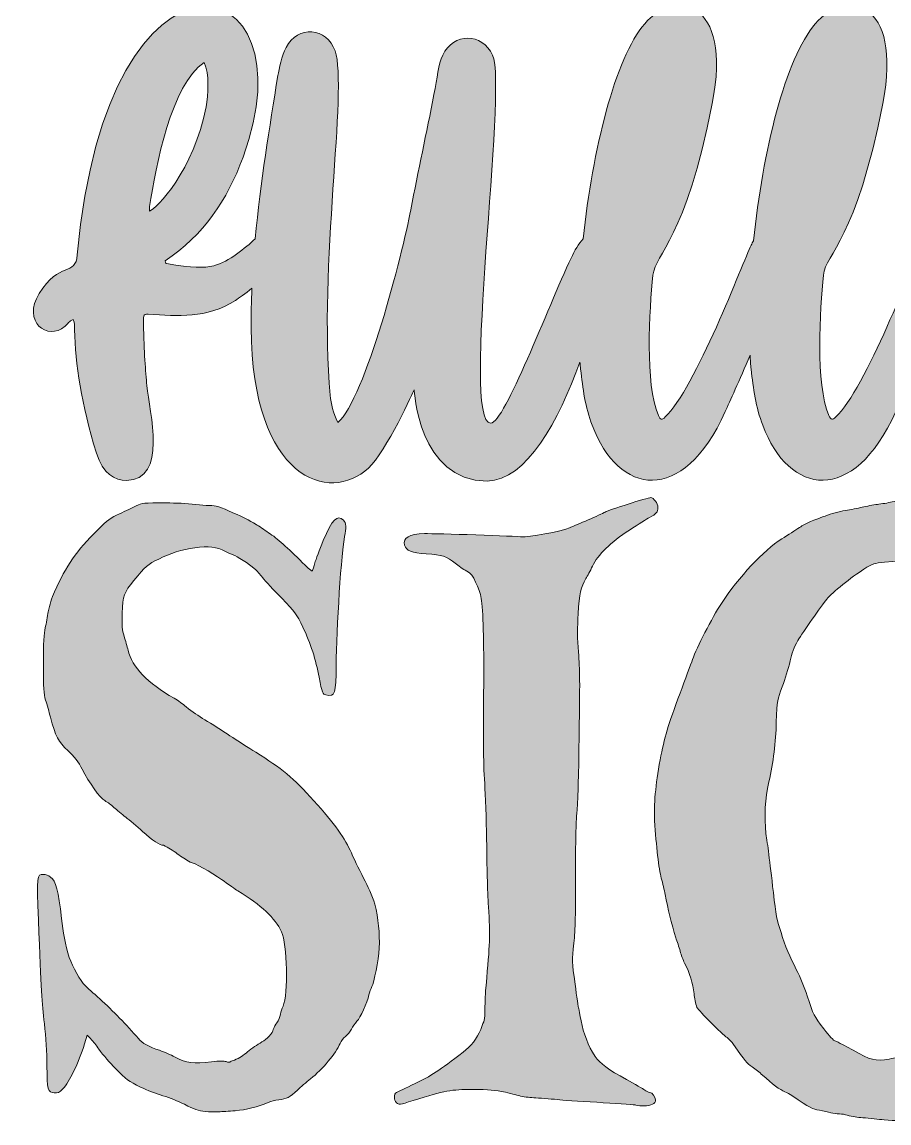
# Model space of a CAD drawing. Header units: inches. Extents: x 41 to 1039, y -967 to -115.
# Drawn here: x 43.3 to 296.8, y -892.2 to -570 of the extents above; entities that cross this region are included whole.
import ezdxf

# ---------------------------------------------------------------- set-up
doc = ezdxf.new("R2010")
doc.units = ezdxf.units.IN
doc.header["$MEASUREMENT"] = 0
doc.layers.add('Layer 1', color=7, linetype='Continuous')

# ---------------------------------------------------------------- blocks, each defined once
blk = doc.blocks.new('block 3')
at = {"layer": 'Layer 1', "true_color": 0x09cccc}
h = blk.add_hatch(color=132, dxfattribs=at)
h.dxf.hatch_style = 2
edge = h.paths.add_edge_path()
edge.add_spline(control_points=[(228.28, -803.73), (228.01, -799.26), (228.56, -793.16), (229.91, -785.98), (231.17, -779.25), (232.15, -775.96), (235.74, -766.4), (237.24, -762.41), (238.87, -757.99), (239.36, -756.58), (240.55, -753.11), (245.07, -744.36), (247.82, -740.19), (252.94, -732.39), (260.1, -724.74), (265.48, -721.29), (267.23, -720.17), (269.55, -718.66), (270.64, -717.95), (271.59, -717.3), (272.59, -716.74), (273.64, -716.26), (274.21, -716.05), (276.23, -715.3), (278.12, -714.6), (280.08, -713.88), (282.09, -713.33), (284.14, -712.94), (285.55, -712.73), (287.74, -712.31), (289.01, -712.01), (290.28, -711.71), (292.26, -711.34), (293.43, -711.2), (294.6, -711.05), (296.53, -710.73), (297.73, -710.48), (299.62, -710.09), (300.08, -710.11), (301.36, -710.62), (302.55, -711), (303.78, -711.2), (305.03, -711.2), (306.23, -711.09), (307.43, -711.36), (308.47, -711.98), (309.63, -712.58), (310.89, -712.93), (312.19, -713.01), (316.87, -713.48), (320.55, -714.34), (322.44, -715.41), (323.51, -716.01), (324.64, -716.5), (325.81, -716.86), (329.08, -717.74), (332.86, -720.38), (337.48, -725.01), (339.92, -727.44), (342.53, -730.2), (343.29, -731.13), (343.29, -731.13), (344.68, -732.82), (344.68, -732.82), (344.68, -732.82), (345.82, -729.35), (345.82, -729.35), (347.02, -725.68), (352.29, -715.39), (354.39, -712.64), (356.46, -709.91), (360.01, -708.41), (361.92, -709.44), (362.93, -709.99), (362.84, -711.92), (361.75, -712.95), (360.62, -714.01), (358.54, -718.25), (357.86, -720.88), (356.72, -725.28), (356.1, -749.2), (356.72, -765.16), (356.8, -769.43), (357.2, -773.69), (357.92, -777.9), (358.41, -780.63), (358.89, -783.27), (358.98, -783.78), (359.1, -784.47), (358.9, -784.88), (358.17, -785.46), (357.77, -785.81), (357.29, -786.07), (356.78, -786.22), (356, -786.22), (353.99, -784.65), (352.85, -783.15), (351.58, -781.49), (349.5, -775.39), (349.54, -773.48), (349.57, -772.38), (347.93, -767.18), (345.58, -760.92), (344.57, -758.26), (343, -755.85), (340.99, -753.84), (336.5, -749.12), (333.99, -745.94), (332.07, -742.52), (331.5, -741.51), (330.83, -740.56), (330.08, -739.69), (329.52, -739.1), (328.49, -737.84), (327.77, -736.89), (325.65, -734.05), (321.52, -731.29), (318.78, -730.88), (317.9, -730.74), (317.04, -730.48), (316.23, -730.12), (315.55, -729.8), (314.81, -729.62), (314.06, -729.59), (313.35, -729.56), (312.65, -729.39), (312.01, -729.07), (311.28, -728.74), (310.49, -728.56), (309.68, -728.55), (308.55, -728.49), (307.43, -728.29), (306.34, -727.97), (304.39, -727.39), (302.73, -727.41), (295.51, -728.1), (292.51, -728.39), (292.1, -728.52), (289.5, -730.14), (285.89, -732.4), (280.16, -737.02), (278.63, -738.91), (276.95, -740.98), (271.73, -748.46), (270.16, -751.06), (269.11, -752.9), (268.37, -754.89), (267.96, -756.97), (267.32, -759.53), (266.53, -762.06), (265.61, -764.54), (264.15, -768.35), (264.15, -768.35), (263.87, -774.9), (263.72, -780.79), (263, -786.65), (261.73, -792.41), (260.6, -797.36), (260.31, -802.47), (260.86, -807.52), (261.36, -810.72), (261.89, -814.95), (263.01, -824.79), (263.76, -831.32), (264.09, -833.05), (265.27, -836.5), (266.42, -840.21), (267.91, -843.81), (269.72, -847.24), (270.97, -849.75), (272.03, -852.34), (272.9, -855), (274.85, -860.89), (274.7, -860.6), (277.73, -864.65), (279.45, -866.95), (280.49, -868.01), (281.3, -868.29), (283.02, -869.08), (284.7, -869.96), (286.34, -870.93), (291.36, -873.83), (292.87, -874.19), (296.91, -873.49), (298.53, -873.21), (300.12, -872.78), (301.65, -872.19), (303, -871.65), (304.39, -871.23), (305.81, -870.95), (312.14, -869.49), (318.32, -867.51), (324.31, -865.01), (327.85, -863.51), (331.14, -860.81), (332.36, -858.39), (333.01, -857.2), (333.78, -856.08), (334.65, -855.05), (335.48, -854.08), (336.21, -853.03), (336.82, -851.92), (337.32, -850.97), (337.94, -850.09), (338.65, -849.3), (340.26, -847.6), (345.27, -838.23), (345.27, -836.9), (345.83, -835.03), (346.49, -833.19), (347.26, -831.38), (349.22, -826.47), (349.85, -824.76), (352.18, -818.08), (352.6, -816.66), (353.25, -815.32), (354.1, -814.11), (355.07, -813.33), (356.2, -813.72), (357.02, -815.13), (357.62, -816.14), (357.61, -816.37), (356.77, -821.11), (354.8, -832.49), (353.8, -844.02), (353.76, -855.58), (353.76, -865.81), (354.83, -872.52), (358.75, -887), (359.8, -890.9), (356.24, -892.2), (353.4, -888.96), (351.76, -886.87), (350.56, -884.48), (349.86, -881.92), (349.39, -880.25), (348.81, -878.62), (348.13, -877.03), (347.51, -875.63), (346.99, -874.18), (346.57, -872.71), (346.21, -871.55), (345.7, -870.45), (345.05, -869.41), (344, -867.65), (343.66, -867.3), (343.31, -867.68), (343.08, -867.93), (341.63, -869.65), (340.1, -871.5), (332.65, -880.49), (327.34, -884.47), (318.46, -887.72), (314.74, -889.08), (312.48, -889.54), (306.15, -890.23), (305.04, -890.32), (303.95, -890.55), (302.9, -890.91), (301.82, -891.48), (298.52, -891.65), (295.37, -891.28), (293.91, -891.11), (291.13, -890.84), (289.18, -890.67), (287.65, -890.58), (286.13, -890.34), (284.64, -889.96), (283.9, -889.7), (283.13, -889.56), (282.34, -889.55), (281.48, -889.53), (280.63, -889.41), (279.8, -889.19), (279.12, -888.99), (277.62, -888.68), (276.46, -888.49), (274.42, -888.16), (273.92, -887.89), (268.44, -884.2), (267.77, -883.77), (267.06, -883.39), (266.32, -883.07), (265.03, -882.52), (262.7, -880.77), (259.84, -878.2), (258.88, -877.33), (257.86, -876.51), (256.81, -875.75), (255.18, -874.67), (254.77, -874.17), (251.37, -869.21), (250.85, -868.46), (250.23, -867.79), (249.5, -867.22), (247.98, -866.22), (241.26, -859.47), (240.68, -858.36), (240.23, -857.09), (239.95, -855.76), (239.85, -854.41), (239.47, -851.29), (238.53, -848.26), (237.07, -845.47), (236.54, -844.33), (236.1, -843.15), (235.76, -841.94), (235.43, -840.78), (234.86, -839), (234.49, -837.99), (233.23, -833.82), (232.18, -829.59), (231.35, -825.31), (231.14, -824.13), (230.64, -821.98), (230.24, -820.53), (229.54, -817.99), (228.73, -811.11), (228.28, -803.73)], knot_values=[0, 0, 0, 0, 1, 1, 1, 2, 2, 2, 3, 3, 3, 4, 4, 4, 5, 5, 5, 6, 6, 6, 7, 7, 7, 8, 8, 8, 9, 9, 9, 10, 10, 10, 11, 11, 11, 12, 12, 12, 13, 13, 13, 14, 14, 14, 15, 15, 15, 16, 16, 16, 17, 17, 17, 18, 18, 18, 19, 19, 19, 20, 20, 20, 21, 21, 21, 22, 22, 22, 23, 23, 23, 24, 24, 24, 25, 25, 25, 26, 26, 26, 27, 27, 27, 28, 28, 28, 29, 29, 29, 30, 30, 30, 31, 31, 31, 32, 32, 32, 33, 33, 33, 34, 34, 34, 35, 35, 35, 36, 36, 36, 37, 37, 37, 38, 38, 38, 39, 39, 39, 40, 40, 40, 41, 41, 41, 42, 42, 42, 43, 43, 43, 44, 44, 44, 45, 45, 45, 46, 46, 46, 47, 47, 47, 48, 48, 48, 49, 49, 49, 50, 50, 50, 51, 51, 51, 52, 52, 52, 53, 53, 53, 54, 54, 54, 55, 55, 55, 56, 56, 56, 57, 57, 57, 58, 58, 58, 59, 59, 59, 60, 60, 60, 61, 61, 61, 62, 62, 62, 63, 63, 63, 64, 64, 64, 65, 65, 65, 66, 66, 66, 67, 67, 67, 68, 68, 68, 69, 69, 69, 70, 70, 70, 71, 71, 71, 72, 72, 72, 73, 73, 73, 74, 74, 74, 75, 75, 75, 76, 76, 76, 77, 77, 77, 78, 78, 78, 79, 79, 79, 80, 80, 80, 81, 81, 81, 82, 82, 82, 83, 83, 83, 84, 84, 84, 85, 85, 85, 86, 86, 86, 87, 87, 87, 88, 88, 88, 89, 89, 89, 90, 90, 90, 91, 91, 91, 92, 92, 92, 93, 93, 93, 94, 94, 94, 95, 95, 95, 96, 96, 96, 97, 97, 97, 98, 98, 98, 99, 99, 99, 100, 100, 100, 101, 101, 101, 102, 102, 102, 103, 103, 103, 104, 104, 104, 105, 105, 105, 106, 106, 106, 106], degree=3, periodic=1)
h = blk.add_hatch(color=132, dxfattribs=at)
h.dxf.hatch_style = 2
edge = h.paths.add_edge_path()
edge.add_spline(control_points=[(144.76, -854.7), (144.17, -857.07), (142.24, -861.33), (141.24, -862.44), (140.62, -863.16), (140.08, -863.94), (139.64, -864.78), (139.21, -865.58), (138.63, -866.28), (137.93, -866.85), (137.24, -867.41), (136.7, -868.12), (136.33, -868.92), (135.14, -871.76), (131.12, -876.58), (127.69, -879.26), (126.45, -880.23), (124.72, -881.72), (123.84, -882.55), (121.56, -884.72), (120.75, -885.15), (118.36, -885.43), (117.3, -885.54), (116.27, -885.79), (115.28, -886.18), (112.21, -887.52), (108.95, -888.34), (105.62, -888.61), (103.87, -888.73), (101.72, -888.87), (100.84, -888.93), (99.5, -888.98), (98.16, -888.94), (96.83, -888.81), (94.91, -888.61), (93.66, -888.18), (90.81, -886.74), (88.79, -885.72), (86.68, -884.88), (84.5, -884.23), (82.26, -883.56), (80.07, -882.7), (77.96, -881.68), (74.45, -879.98), (73.83, -879.52), (70.65, -876.26), (68.88, -874.48), (67.24, -872.58), (65.73, -870.57), (65.01, -869.49), (64.21, -868.46), (63.34, -867.49), (63.34, -867.49), (62.39, -866.54), (62.39, -866.54), (62.39, -866.54), (61.59, -869.08), (61.59, -869.08), (59.87, -874.57), (57.11, -880.28), (55.27, -882.18), (54.18, -883.3), (53.76, -883.51), (52.73, -883.42), (50.82, -883.26), (50.61, -882.47), (50.6, -875.53), (50.58, -871.39), (50.32, -867.26), (49.84, -863.14), (49.09, -856.73), (48.93, -854.06), (48.12, -832.79), (47.62, -819.89), (47.67, -819.44), (49.54, -819.44), (50.31, -819.51), (51.05, -819.78), (51.68, -820.22), (53.23, -821.37), (53.99, -824.26), (54.85, -832.36), (55.26, -836.23), (56.02, -840.05), (57.12, -843.78), (58.06, -846.44), (60.48, -850.77), (61.66, -851.9), (62.3, -852.5), (64.26, -854.28), (66.04, -855.84), (70.02, -859.51), (73.79, -863.4), (77.32, -867.5), (78.39, -868.78), (80.53, -869.97), (83.51, -870.92), (85.09, -871.5), (86.63, -872.17), (88.11, -872.96), (91.3, -874.66), (93.61, -874.96), (98.68, -874.31), (101.08, -874.01), (102.37, -873.99), (103.04, -874.25), (103.58, -874.45), (104.09, -874.48), (104.19, -874.32), (104.56, -874.04), (104.99, -873.87), (105.45, -873.81), (106.83, -873.2), (108.12, -872.38), (109.26, -871.38), (110.57, -870.28), (111.98, -869.32), (113.48, -868.49), (114.8, -867.9), (116.77, -865.7), (116.77, -864.81), (117.05, -864.12), (117.4, -863.46), (117.83, -862.85), (118.35, -862.1), (118.71, -861.27), (118.9, -860.39), (119.02, -859.57), (119.27, -858.77), (119.63, -858.02), (121.18, -854.59), (120.9, -839.74), (119.21, -836.25), (117.23, -832.15), (113.35, -828.52), (106.37, -824.22), (105.74, -823.83), (103.62, -822.36), (101.67, -820.96), (98.73, -818.86), (93.39, -815.9), (92.52, -815.9), (91.21, -815.14), (89.94, -814.31), (88.72, -813.42), (87.45, -812.47), (86.1, -811.64), (84.67, -810.95), (83.66, -810.95), (81.45, -809.48), (78.56, -806.9), (76.9, -805.43), (74.69, -803.54), (73.64, -802.72), (72.58, -801.89), (71.03, -800.6), (70.19, -799.85), (69.36, -799.1), (68.46, -798.44), (67.5, -797.87), (66.15, -797.16), (62.83, -792.53), (60.93, -788.69), (59.9, -786.65), (58.5, -784.83), (56.8, -783.31), (53.75, -780.35), (53.19, -779.28), (51.62, -773.44), (51.23, -771.98), (50.6, -769.75), (50.22, -768.49), (49.62, -766.49), (49.53, -765.11), (49.54, -757.87), (49.55, -751.72), (49.69, -748.97), (50.09, -747.29), (50.38, -746.03), (50.77, -743.93), (50.96, -742.61), (51.35, -740.59), (51.98, -738.62), (52.84, -736.74), (56.27, -729.06), (59.21, -724.82), (65.44, -718.63), (68.27, -715.83), (69.25, -715.1), (71.81, -713.91), (73.48, -713.14), (75.68, -712.1), (76.71, -711.61), (78.53, -710.74), (78.77, -710.72), (85.46, -710.77), (88.37, -710.75), (91.27, -710.89), (94.17, -711.18), (95.48, -711.39), (96.82, -711.51), (98.15, -711.52), (100.06, -711.53), (100.94, -711.8), (105.44, -713.83), (107.62, -714.77), (109.75, -715.83), (111.81, -717.02), (112.49, -717.5), (114.13, -718.61), (115.43, -719.48), (117.97, -721.16), (120.91, -723.77), (125.35, -728.27), (127.05, -729.99), (128.15, -730.87), (128.24, -730.57), (128.33, -730.31), (128.64, -729.3), (128.92, -728.33), (129.21, -727.36), (130.33, -724.41), (131.41, -721.78), (133.94, -715.63), (135.53, -714.01), (137.29, -715.77), (138.08, -716.56), (138.2, -718.23), (137.64, -720.55), (136.78, -724.14), (135.18, -748.33), (135.17, -758.06), (135.16, -766.68), (134.84, -767.61), (132.17, -766.94), (131.17, -766.68), (131.06, -766.42), (130.17, -761.78), (129.27, -756.71), (127.68, -751.78), (125.45, -747.14), (123.54, -743.18), (123.2, -742.7), (119.25, -738.65), (116.94, -736.28), (114.43, -733.55), (113.66, -732.58), (112.91, -731.63), (112.1, -730.74), (111.24, -729.9), (110.03, -728.83), (105.71, -726.04), (105.24, -726.03), (104.39, -725.74), (103.57, -725.37), (102.79, -724.94), (100.17, -723.6), (97.82, -723.32), (93.83, -723.89), (90.15, -724.36), (86.58, -725.47), (83.29, -727.17), (80, -728.77), (79.47, -729.23), (76.02, -733.47), (73.1, -737.04), (72.84, -737.77), (72.62, -743.05), (72.47, -746.88), (72.54, -747.82), (73.16, -749.77), (73.55, -751.02), (74.07, -752.84), (74.31, -753.81), (75.56, -758.87), (79.91, -763.42), (87.81, -767.9), (89.05, -768.66), (90.23, -769.52), (91.34, -770.47), (93.07, -771.84), (94.88, -773.09), (96.77, -774.22), (98.72, -775.38), (102.02, -777.47), (104.11, -778.87), (106.2, -780.27), (109.59, -782.45), (111.64, -783.71), (119.27, -788.41), (122.61, -791.2), (128.68, -797.94), (134.57, -804.49), (137.96, -809.19), (139.62, -813.17), (140.13, -814.39), (141.73, -817.69), (143.18, -820.52), (144.47, -822.97), (145.58, -825.51), (146.5, -828.12), (147.49, -832.35), (147.92, -836.68), (147.79, -841.01), (147.47, -844.67), (146.24, -851.14), (145.64, -852.3), (145.27, -853.07), (144.97, -853.87), (144.76, -854.7)], knot_values=[0, 0, 0, 0, 1, 1, 1, 2, 2, 2, 3, 3, 3, 4, 4, 4, 5, 5, 5, 6, 6, 6, 7, 7, 7, 8, 8, 8, 9, 9, 9, 10, 10, 10, 11, 11, 11, 12, 12, 12, 13, 13, 13, 14, 14, 14, 15, 15, 15, 16, 16, 16, 17, 17, 17, 18, 18, 18, 19, 19, 19, 20, 20, 20, 21, 21, 21, 22, 22, 22, 23, 23, 23, 24, 24, 24, 25, 25, 25, 26, 26, 26, 27, 27, 27, 28, 28, 28, 29, 29, 29, 30, 30, 30, 31, 31, 31, 32, 32, 32, 33, 33, 33, 34, 34, 34, 35, 35, 35, 36, 36, 36, 37, 37, 37, 38, 38, 38, 39, 39, 39, 40, 40, 40, 41, 41, 41, 42, 42, 42, 43, 43, 43, 44, 44, 44, 45, 45, 45, 46, 46, 46, 47, 47, 47, 48, 48, 48, 49, 49, 49, 50, 50, 50, 51, 51, 51, 52, 52, 52, 53, 53, 53, 54, 54, 54, 55, 55, 55, 56, 56, 56, 57, 57, 57, 58, 58, 58, 59, 59, 59, 60, 60, 60, 61, 61, 61, 62, 62, 62, 63, 63, 63, 64, 64, 64, 65, 65, 65, 66, 66, 66, 67, 67, 67, 68, 68, 68, 69, 69, 69, 70, 70, 70, 71, 71, 71, 72, 72, 72, 73, 73, 73, 74, 74, 74, 75, 75, 75, 76, 76, 76, 77, 77, 77, 78, 78, 78, 79, 79, 79, 80, 80, 80, 81, 81, 81, 82, 82, 82, 83, 83, 83, 84, 84, 84, 85, 85, 85, 86, 86, 86, 87, 87, 87, 88, 88, 88, 89, 89, 89, 90, 90, 90, 91, 91, 91, 92, 92, 92, 93, 93, 93, 94, 94, 94, 95, 95, 95, 96, 96, 96, 97, 97, 97, 98, 98, 98, 99, 99, 99, 100, 100, 100, 101, 101, 101, 102, 102, 102, 103, 103, 103, 103], degree=3, periodic=1)
h = blk.add_hatch(color=132, dxfattribs=at)
h.dxf.hatch_style = 2
edge = h.paths.add_edge_path()
edge.add_spline(control_points=[(152.82, -886.28), (151.98, -885.52), (151.99, -883.7), (152.83, -883.25), (153.13, -883.09), (155.55, -881.94), (158.23, -880.67), (162.81, -878.51), (165.38, -876.83), (172.26, -871.5), (174.6, -869.81), (176.39, -867.48), (177.44, -864.8), (177.66, -864.03), (177.96, -863.3), (178.36, -862.6), (178.63, -861.36), (178.74, -860.1), (178.67, -858.83), (178.67, -856.95), (178.82, -853.84), (178.99, -851.92), (180.14, -839.73), (180.21, -837.51), (179.7, -828.93), (179.44, -824.28), (179.2, -816.25), (179.18, -811.1), (179.16, -805.94), (178.93, -798.38), (178.68, -794.29), (178.2, -786.69), (178.15, -782.68), (178.31, -763.51), (178.41, -751.66), (178.13, -742.01), (177.6, -738.69), (177.17, -735.96), (174.88, -731.23), (173.86, -730.98), (172.6, -730.33), (171.41, -729.55), (170.31, -728.65), (167.15, -726.22), (166.43, -725.98), (161.5, -725.66), (157.22, -725.38), (155.64, -724.73), (155.18, -723.08), (154.58, -720.96), (156.51, -719.86), (161.02, -719.75), (164.23, -719.67), (188.17, -720.47), (189.54, -720.7), (190.98, -720.95), (201.3, -718.98), (203.44, -718.05), (204.31, -717.67), (206.75, -716.62), (208.86, -715.72), (210.97, -714.82), (213.2, -713.8), (213.82, -713.44), (214.87, -712.84), (226.3, -709.19), (227.14, -709.19), (228, -709.19), (229.27, -710.93), (229.27, -712.12), (229.27, -713.41), (228.79, -713.98), (226.79, -715.06), (226.11, -715.43), (223.49, -717.05), (220.98, -718.68), (215.4, -722.3), (211.77, -725.83), (210.09, -729.3), (209.47, -730.59), (208.62, -732.21), (208.21, -732.89), (206.68, -735.44), (206.29, -737.2), (205.93, -743.22), (205.68, -746.94), (205.7, -750.66), (206, -754.37), (206.47, -760.21), (206.47, -761.02), (206.16, -783), (206.05, -791.58), (205.76, -800.02), (205.54, -801.75), (205.28, -803.76), (205.15, -810.22), (205.18, -819.62), (205.22, -830.77), (205.1, -835.6), (204.68, -839.59), (204.13, -844.79), (204.13, -844.91), (205.03, -851.59), (205.53, -855.3), (206.01, -858.53), (206.09, -858.78), (206.18, -859.02), (206.48, -860.61), (206.78, -862.31), (207.47, -866.01), (208.86, -869.54), (210.87, -872.72), (212.36, -874.78), (214.77, -876.56), (220.07, -879.49), (222.5, -880.84), (224.91, -882.24), (225.43, -882.61), (225.86, -882.94), (226.37, -883.17), (226.91, -883.28), (227.55, -883.28), (228.56, -884.59), (228.56, -885.42), (228.56, -886.56), (227.36, -887.17), (225.14, -887.17), (224.36, -887.22), (223.57, -887.15), (222.81, -886.97), (222.7, -886.86), (218.42, -886.54), (213.29, -886.26), (208.16, -885.98), (202.45, -885.6), (200.6, -885.42), (198.75, -885.23), (195.56, -884.98), (193.52, -884.84), (192.03, -884.78), (190.54, -884.61), (189.07, -884.33), (188.66, -884.17), (186.67, -883.68), (184.64, -883.23), (181.64, -882.57), (179.87, -882.42), (175.12, -882.41), (168.73, -882.39), (167.15, -882.68), (157.7, -885.63), (153.63, -886.9), (153.52, -886.92), (152.82, -886.28)], knot_values=[0, 0, 0, 0, 1, 1, 1, 2, 2, 2, 3, 3, 3, 4, 4, 4, 5, 5, 5, 6, 6, 6, 7, 7, 7, 8, 8, 8, 9, 9, 9, 10, 10, 10, 11, 11, 11, 12, 12, 12, 13, 13, 13, 14, 14, 14, 15, 15, 15, 16, 16, 16, 17, 17, 17, 18, 18, 18, 19, 19, 19, 20, 20, 20, 21, 21, 21, 22, 22, 22, 23, 23, 23, 24, 24, 24, 25, 25, 25, 26, 26, 26, 27, 27, 27, 28, 28, 28, 29, 29, 29, 30, 30, 30, 31, 31, 31, 32, 32, 32, 33, 33, 33, 34, 34, 34, 35, 35, 35, 36, 36, 36, 37, 37, 37, 38, 38, 38, 39, 39, 39, 40, 40, 40, 41, 41, 41, 42, 42, 42, 43, 43, 43, 44, 44, 44, 45, 45, 45, 46, 46, 46, 47, 47, 47, 48, 48, 48, 49, 49, 49, 50, 50, 50, 51, 51, 51, 51], degree=3, periodic=1)
at = {"layer": 'Layer 1', "lineweight": 0}
for points, knots in [([(228.28, -803.73), (228.01, -799.26), (228.56, -793.16), (229.91, -785.98), (231.17, -779.25), (232.15, -775.96), (235.74, -766.4), (237.24, -762.41), (238.87, -757.99), (239.36, -756.58), (240.55, -753.11), (245.07, -744.36), (247.82, -740.19), (252.94, -732.39), (260.1, -724.74), (265.48, -721.29), (267.23, -720.17), (269.55, -718.66), (270.64, -717.95), (271.59, -717.3), (272.59, -716.74), (273.64, -716.26), (274.21, -716.05), (276.23, -715.3), (278.12, -714.6), (280.08, -713.88), (282.09, -713.33), (284.14, -712.94), (285.55, -712.73), (287.74, -712.31), (289.01, -712.01), (290.28, -711.71), (292.26, -711.34), (293.43, -711.2), (294.6, -711.05), (296.53, -710.73), (297.73, -710.48), (299.62, -710.09), (300.08, -710.11), (301.36, -710.62), (302.55, -711), (303.78, -711.2), (305.03, -711.2), (306.23, -711.09), (307.43, -711.36), (308.47, -711.98), (309.63, -712.58), (310.89, -712.93), (312.19, -713.01), (316.87, -713.48), (320.55, -714.34), (322.44, -715.41), (323.51, -716.01), (324.64, -716.5), (325.81, -716.86), (329.08, -717.74), (332.86, -720.38), (337.48, -725.01), (339.92, -727.44), (342.53, -730.2), (343.29, -731.13), (343.29, -731.13), (344.68, -732.82), (344.68, -732.82), (344.68, -732.82), (345.82, -729.35), (345.82, -729.35), (347.02, -725.68), (352.29, -715.39), (354.39, -712.64), (356.46, -709.91), (360.01, -708.41), (361.92, -709.44), (362.93, -709.99), (362.84, -711.92), (361.75, -712.95), (360.62, -714.01), (358.54, -718.25), (357.86, -720.88), (356.72, -725.28), (356.1, -749.2), (356.72, -765.16), (356.8, -769.43), (357.2, -773.69), (357.92, -777.9), (358.41, -780.63), (358.89, -783.27), (358.98, -783.78), (359.1, -784.47), (358.9, -784.88), (358.17, -785.46), (357.77, -785.81), (357.29, -786.07), (356.78, -786.22), (356, -786.22), (353.99, -784.65), (352.85, -783.15), (351.58, -781.49), (349.5, -775.39), (349.54, -773.48), (349.57, -772.38), (347.93, -767.18), (345.58, -760.92), (344.57, -758.26), (343, -755.85), (340.99, -753.84), (336.5, -749.12), (333.99, -745.94), (332.07, -742.52), (331.5, -741.51), (330.83, -740.56), (330.08, -739.69), (329.52, -739.1), (328.49, -737.84), (327.77, -736.89), (325.65, -734.05), (321.52, -731.29), (318.78, -730.88), (317.9, -730.74), (317.04, -730.48), (316.23, -730.12), (315.55, -729.8), (314.81, -729.62), (314.06, -729.59), (313.35, -729.56), (312.65, -729.39), (312.01, -729.07), (311.28, -728.74), (310.49, -728.56), (309.68, -728.55), (308.55, -728.49), (307.43, -728.29), (306.34, -727.97), (304.39, -727.39), (302.73, -727.41), (295.51, -728.1), (292.51, -728.39), (292.1, -728.52), (289.5, -730.14), (285.89, -732.4), (280.16, -737.02), (278.63, -738.91), (276.95, -740.98), (271.73, -748.46), (270.16, -751.06), (269.11, -752.9), (268.37, -754.89), (267.96, -756.97), (267.32, -759.53), (266.53, -762.06), (265.61, -764.54), (264.15, -768.35), (264.15, -768.35), (263.87, -774.9), (263.72, -780.79), (263, -786.65), (261.73, -792.41), (260.6, -797.36), (260.31, -802.47), (260.86, -807.52), (261.36, -810.72), (261.89, -814.95), (263.01, -824.79), (263.76, -831.32), (264.09, -833.05), (265.27, -836.5), (266.42, -840.21), (267.91, -843.81), (269.72, -847.24), (270.97, -849.75), (272.03, -852.34), (272.9, -855), (274.85, -860.89), (274.7, -860.6), (277.73, -864.65), (279.45, -866.95), (280.49, -868.01), (281.3, -868.29), (283.02, -869.08), (284.7, -869.96), (286.34, -870.93), (291.36, -873.83), (292.87, -874.19), (296.91, -873.49), (298.53, -873.21), (300.12, -872.78), (301.65, -872.19), (303, -871.65), (304.39, -871.23), (305.81, -870.95), (312.14, -869.49), (318.32, -867.51), (324.31, -865.01), (327.85, -863.51), (331.14, -860.81), (332.36, -858.39), (333.01, -857.2), (333.78, -856.08), (334.65, -855.05), (335.48, -854.08), (336.21, -853.03), (336.82, -851.92), (337.32, -850.97), (337.94, -850.09), (338.65, -849.3), (340.26, -847.6), (345.27, -838.23), (345.27, -836.9), (345.83, -835.03), (346.49, -833.19), (347.26, -831.38), (349.22, -826.47), (349.85, -824.76), (352.18, -818.08), (352.6, -816.66), (353.25, -815.32), (354.1, -814.11), (355.07, -813.33), (356.2, -813.72), (357.02, -815.13), (357.62, -816.14), (357.61, -816.37), (356.77, -821.11), (354.8, -832.49), (353.8, -844.02), (353.76, -855.58), (353.76, -865.81), (354.83, -872.52), (358.75, -887), (359.8, -890.9), (356.24, -892.2), (353.4, -888.96), (351.76, -886.87), (350.56, -884.48), (349.86, -881.92), (349.39, -880.25), (348.81, -878.62), (348.13, -877.03), (347.51, -875.63), (346.99, -874.18), (346.57, -872.71), (346.21, -871.55), (345.7, -870.45), (345.05, -869.41), (344, -867.65), (343.66, -867.3), (343.31, -867.68), (343.08, -867.93), (341.63, -869.65), (340.1, -871.5), (332.65, -880.49), (327.34, -884.47), (318.46, -887.72), (314.74, -889.08), (312.48, -889.54), (306.15, -890.23), (305.04, -890.32), (303.95, -890.55), (302.9, -890.91), (301.82, -891.48), (298.52, -891.65), (295.37, -891.28), (293.91, -891.11), (291.13, -890.84), (289.18, -890.67), (287.65, -890.58), (286.13, -890.34), (284.64, -889.96), (283.9, -889.7), (283.13, -889.56), (282.34, -889.55), (281.48, -889.53), (280.63, -889.41), (279.8, -889.19), (279.12, -888.99), (277.62, -888.68), (276.46, -888.49), (274.42, -888.16), (273.92, -887.89), (268.44, -884.2), (267.77, -883.77), (267.06, -883.39), (266.32, -883.07), (265.03, -882.52), (262.7, -880.77), (259.84, -878.2), (258.88, -877.33), (257.86, -876.51), (256.81, -875.75), (255.18, -874.67), (254.77, -874.17), (251.37, -869.21), (250.85, -868.46), (250.23, -867.79), (249.5, -867.22), (247.98, -866.22), (241.26, -859.47), (240.68, -858.36), (240.23, -857.09), (239.95, -855.76), (239.85, -854.41), (239.47, -851.29), (238.53, -848.26), (237.07, -845.47), (236.54, -844.33), (236.1, -843.15), (235.76, -841.94), (235.43, -840.78), (234.86, -839), (234.49, -837.99), (233.23, -833.82), (232.18, -829.59), (231.35, -825.31), (231.14, -824.13), (230.64, -821.98), (230.24, -820.53), (229.54, -817.99), (228.73, -811.11), (228.28, -803.73)], [0, 0, 0, 0, 1, 1, 1, 2, 2, 2, 3, 3, 3, 4, 4, 4, 5, 5, 5, 6, 6, 6, 7, 7, 7, 8, 8, 8, 9, 9, 9, 10, 10, 10, 11, 11, 11, 12, 12, 12, 13, 13, 13, 14, 14, 14, 15, 15, 15, 16, 16, 16, 17, 17, 17, 18, 18, 18, 19, 19, 19, 20, 20, 20, 21, 21, 21, 22, 22, 22, 23, 23, 23, 24, 24, 24, 25, 25, 25, 26, 26, 26, 27, 27, 27, 28, 28, 28, 29, 29, 29, 30, 30, 30, 31, 31, 31, 32, 32, 32, 33, 33, 33, 34, 34, 34, 35, 35, 35, 36, 36, 36, 37, 37, 37, 38, 38, 38, 39, 39, 39, 40, 40, 40, 41, 41, 41, 42, 42, 42, 43, 43, 43, 44, 44, 44, 45, 45, 45, 46, 46, 46, 47, 47, 47, 48, 48, 48, 49, 49, 49, 50, 50, 50, 51, 51, 51, 52, 52, 52, 53, 53, 53, 54, 54, 54, 55, 55, 55, 56, 56, 56, 57, 57, 57, 58, 58, 58, 59, 59, 59, 60, 60, 60, 61, 61, 61, 62, 62, 62, 63, 63, 63, 64, 64, 64, 65, 65, 65, 66, 66, 66, 67, 67, 67, 68, 68, 68, 69, 69, 69, 70, 70, 70, 71, 71, 71, 72, 72, 72, 73, 73, 73, 74, 74, 74, 75, 75, 75, 76, 76, 76, 77, 77, 77, 78, 78, 78, 79, 79, 79, 80, 80, 80, 81, 81, 81, 82, 82, 82, 83, 83, 83, 84, 84, 84, 85, 85, 85, 86, 86, 86, 87, 87, 87, 88, 88, 88, 89, 89, 89, 90, 90, 90, 91, 91, 91, 92, 92, 92, 93, 93, 93, 94, 94, 94, 95, 95, 95, 96, 96, 96, 97, 97, 97, 98, 98, 98, 99, 99, 99, 100, 100, 100, 101, 101, 101, 102, 102, 102, 103, 103, 103, 104, 104, 104, 105, 105, 105, 106, 106, 106, 106]), ([(144.76, -854.7), (144.17, -857.07), (142.24, -861.33), (141.24, -862.44), (140.62, -863.16), (140.08, -863.94), (139.64, -864.78), (139.21, -865.58), (138.63, -866.28), (137.93, -866.85), (137.24, -867.41), (136.7, -868.12), (136.33, -868.92), (135.14, -871.76), (131.12, -876.58), (127.69, -879.26), (126.45, -880.23), (124.72, -881.72), (123.84, -882.55), (121.56, -884.72), (120.75, -885.15), (118.36, -885.43), (117.3, -885.54), (116.27, -885.79), (115.28, -886.18), (112.21, -887.52), (108.95, -888.34), (105.62, -888.61), (103.87, -888.73), (101.72, -888.87), (100.84, -888.93), (99.5, -888.98), (98.16, -888.94), (96.83, -888.81), (94.91, -888.61), (93.66, -888.18), (90.81, -886.74), (88.79, -885.72), (86.68, -884.88), (84.5, -884.23), (82.26, -883.56), (80.07, -882.7), (77.96, -881.68), (74.45, -879.98), (73.83, -879.52), (70.65, -876.26), (68.88, -874.48), (67.24, -872.58), (65.73, -870.57), (65.01, -869.49), (64.21, -868.46), (63.34, -867.49), (63.34, -867.49), (62.39, -866.54), (62.39, -866.54), (62.39, -866.54), (61.59, -869.08), (61.59, -869.08), (59.87, -874.57), (57.11, -880.28), (55.27, -882.18), (54.18, -883.3), (53.76, -883.51), (52.73, -883.42), (50.82, -883.26), (50.61, -882.47), (50.6, -875.53), (50.58, -871.39), (50.32, -867.26), (49.84, -863.14), (49.09, -856.73), (48.93, -854.06), (48.12, -832.79), (47.62, -819.89), (47.67, -819.44), (49.54, -819.44), (50.31, -819.51), (51.05, -819.78), (51.68, -820.22), (53.23, -821.37), (53.99, -824.26), (54.85, -832.36), (55.26, -836.23), (56.02, -840.05), (57.12, -843.78), (58.06, -846.44), (60.48, -850.77), (61.66, -851.9), (62.3, -852.5), (64.26, -854.28), (66.04, -855.84), (70.02, -859.51), (73.79, -863.4), (77.32, -867.5), (78.39, -868.78), (80.53, -869.97), (83.51, -870.92), (85.09, -871.5), (86.63, -872.17), (88.11, -872.96), (91.3, -874.66), (93.61, -874.96), (98.68, -874.31), (101.08, -874.01), (102.37, -873.99), (103.04, -874.25), (103.58, -874.45), (104.09, -874.48), (104.19, -874.32), (104.56, -874.04), (104.99, -873.87), (105.45, -873.81), (106.83, -873.2), (108.12, -872.38), (109.26, -871.38), (110.57, -870.28), (111.98, -869.32), (113.48, -868.49), (114.8, -867.9), (116.77, -865.7), (116.77, -864.81), (117.05, -864.12), (117.4, -863.46), (117.83, -862.85), (118.35, -862.1), (118.71, -861.27), (118.9, -860.39), (119.02, -859.57), (119.27, -858.77), (119.63, -858.02), (121.18, -854.59), (120.9, -839.74), (119.21, -836.25), (117.23, -832.15), (113.35, -828.52), (106.37, -824.22), (105.74, -823.83), (103.62, -822.36), (101.67, -820.96), (98.73, -818.86), (93.39, -815.9), (92.52, -815.9), (91.21, -815.14), (89.94, -814.31), (88.72, -813.42), (87.45, -812.47), (86.1, -811.64), (84.67, -810.95), (83.66, -810.95), (81.45, -809.48), (78.56, -806.9), (76.9, -805.43), (74.69, -803.54), (73.64, -802.72), (72.58, -801.89), (71.03, -800.6), (70.19, -799.85), (69.36, -799.1), (68.46, -798.44), (67.5, -797.87), (66.15, -797.16), (62.83, -792.53), (60.93, -788.69), (59.9, -786.65), (58.5, -784.83), (56.8, -783.31), (53.75, -780.35), (53.19, -779.28), (51.62, -773.44), (51.23, -771.98), (50.6, -769.75), (50.22, -768.49), (49.62, -766.49), (49.53, -765.11), (49.54, -757.87), (49.55, -751.72), (49.69, -748.97), (50.09, -747.29), (50.38, -746.03), (50.77, -743.93), (50.96, -742.61), (51.35, -740.59), (51.98, -738.62), (52.84, -736.74), (56.27, -729.06), (59.21, -724.82), (65.44, -718.63), (68.27, -715.83), (69.25, -715.1), (71.81, -713.91), (73.48, -713.14), (75.68, -712.1), (76.71, -711.61), (78.53, -710.74), (78.77, -710.72), (85.46, -710.77), (88.37, -710.75), (91.27, -710.89), (94.17, -711.18), (95.48, -711.39), (96.82, -711.51), (98.15, -711.52), (100.06, -711.53), (100.94, -711.8), (105.44, -713.83), (107.62, -714.77), (109.75, -715.83), (111.81, -717.02), (112.49, -717.5), (114.13, -718.61), (115.43, -719.48), (117.97, -721.16), (120.91, -723.77), (125.35, -728.27), (127.05, -729.99), (128.15, -730.87), (128.24, -730.57), (128.33, -730.31), (128.64, -729.3), (128.92, -728.33), (129.21, -727.36), (130.33, -724.41), (131.41, -721.78), (133.94, -715.63), (135.53, -714.01), (137.29, -715.77), (138.08, -716.56), (138.2, -718.23), (137.64, -720.55), (136.78, -724.14), (135.18, -748.33), (135.17, -758.06), (135.16, -766.68), (134.84, -767.61), (132.17, -766.94), (131.17, -766.68), (131.06, -766.42), (130.17, -761.78), (129.27, -756.71), (127.68, -751.78), (125.45, -747.14), (123.54, -743.18), (123.2, -742.7), (119.25, -738.65), (116.94, -736.28), (114.43, -733.55), (113.66, -732.58), (112.91, -731.63), (112.1, -730.74), (111.24, -729.9), (110.03, -728.83), (105.71, -726.04), (105.24, -726.03), (104.39, -725.74), (103.57, -725.37), (102.79, -724.94), (100.17, -723.6), (97.82, -723.32), (93.83, -723.89), (90.15, -724.36), (86.58, -725.47), (83.29, -727.17), (80, -728.77), (79.47, -729.23), (76.02, -733.47), (73.1, -737.04), (72.84, -737.77), (72.62, -743.05), (72.47, -746.88), (72.54, -747.82), (73.16, -749.77), (73.55, -751.02), (74.07, -752.84), (74.31, -753.81), (75.56, -758.87), (79.91, -763.42), (87.81, -767.9), (89.05, -768.66), (90.23, -769.52), (91.34, -770.47), (93.07, -771.84), (94.88, -773.09), (96.77, -774.22), (98.72, -775.38), (102.02, -777.47), (104.11, -778.87), (106.2, -780.27), (109.59, -782.45), (111.64, -783.71), (119.27, -788.41), (122.61, -791.2), (128.68, -797.94), (134.57, -804.49), (137.96, -809.19), (139.62, -813.17), (140.13, -814.39), (141.73, -817.69), (143.18, -820.52), (144.47, -822.97), (145.58, -825.51), (146.5, -828.12), (147.49, -832.35), (147.92, -836.68), (147.79, -841.01), (147.47, -844.67), (146.24, -851.14), (145.64, -852.3), (145.27, -853.07), (144.97, -853.87), (144.76, -854.7)], [0, 0, 0, 0, 1, 1, 1, 2, 2, 2, 3, 3, 3, 4, 4, 4, 5, 5, 5, 6, 6, 6, 7, 7, 7, 8, 8, 8, 9, 9, 9, 10, 10, 10, 11, 11, 11, 12, 12, 12, 13, 13, 13, 14, 14, 14, 15, 15, 15, 16, 16, 16, 17, 17, 17, 18, 18, 18, 19, 19, 19, 20, 20, 20, 21, 21, 21, 22, 22, 22, 23, 23, 23, 24, 24, 24, 25, 25, 25, 26, 26, 26, 27, 27, 27, 28, 28, 28, 29, 29, 29, 30, 30, 30, 31, 31, 31, 32, 32, 32, 33, 33, 33, 34, 34, 34, 35, 35, 35, 36, 36, 36, 37, 37, 37, 38, 38, 38, 39, 39, 39, 40, 40, 40, 41, 41, 41, 42, 42, 42, 43, 43, 43, 44, 44, 44, 45, 45, 45, 46, 46, 46, 47, 47, 47, 48, 48, 48, 49, 49, 49, 50, 50, 50, 51, 51, 51, 52, 52, 52, 53, 53, 53, 54, 54, 54, 55, 55, 55, 56, 56, 56, 57, 57, 57, 58, 58, 58, 59, 59, 59, 60, 60, 60, 61, 61, 61, 62, 62, 62, 63, 63, 63, 64, 64, 64, 65, 65, 65, 66, 66, 66, 67, 67, 67, 68, 68, 68, 69, 69, 69, 70, 70, 70, 71, 71, 71, 72, 72, 72, 73, 73, 73, 74, 74, 74, 75, 75, 75, 76, 76, 76, 77, 77, 77, 78, 78, 78, 79, 79, 79, 80, 80, 80, 81, 81, 81, 82, 82, 82, 83, 83, 83, 84, 84, 84, 85, 85, 85, 86, 86, 86, 87, 87, 87, 88, 88, 88, 89, 89, 89, 90, 90, 90, 91, 91, 91, 92, 92, 92, 93, 93, 93, 94, 94, 94, 95, 95, 95, 96, 96, 96, 97, 97, 97, 98, 98, 98, 99, 99, 99, 100, 100, 100, 101, 101, 101, 102, 102, 102, 103, 103, 103, 103]), ([(152.82, -886.28), (151.98, -885.52), (151.99, -883.7), (152.83, -883.25), (153.13, -883.09), (155.55, -881.94), (158.23, -880.67), (162.81, -878.51), (165.38, -876.83), (172.26, -871.5), (174.6, -869.81), (176.39, -867.48), (177.44, -864.8), (177.66, -864.03), (177.96, -863.3), (178.36, -862.6), (178.63, -861.36), (178.74, -860.1), (178.67, -858.83), (178.67, -856.95), (178.82, -853.84), (178.99, -851.92), (180.14, -839.73), (180.21, -837.51), (179.7, -828.93), (179.44, -824.28), (179.2, -816.25), (179.18, -811.1), (179.16, -805.94), (178.93, -798.38), (178.68, -794.29), (178.2, -786.69), (178.15, -782.68), (178.31, -763.51), (178.41, -751.66), (178.13, -742.01), (177.6, -738.69), (177.17, -735.96), (174.88, -731.23), (173.86, -730.98), (172.6, -730.33), (171.41, -729.55), (170.31, -728.65), (167.15, -726.22), (166.43, -725.98), (161.5, -725.66), (157.22, -725.38), (155.64, -724.73), (155.18, -723.08), (154.58, -720.96), (156.51, -719.86), (161.02, -719.75), (164.23, -719.67), (188.17, -720.47), (189.54, -720.7), (190.98, -720.95), (201.3, -718.98), (203.44, -718.05), (204.31, -717.67), (206.75, -716.62), (208.86, -715.72), (210.97, -714.82), (213.2, -713.8), (213.82, -713.44), (214.87, -712.84), (226.3, -709.19), (227.14, -709.19), (228, -709.19), (229.27, -710.93), (229.27, -712.12), (229.27, -713.41), (228.79, -713.98), (226.79, -715.06), (226.11, -715.43), (223.49, -717.05), (220.98, -718.68), (215.4, -722.3), (211.77, -725.83), (210.09, -729.3), (209.47, -730.59), (208.62, -732.21), (208.21, -732.89), (206.68, -735.44), (206.29, -737.2), (205.93, -743.22), (205.68, -746.94), (205.7, -750.66), (206, -754.37), (206.47, -760.21), (206.47, -761.02), (206.16, -783), (206.05, -791.58), (205.76, -800.02), (205.54, -801.75), (205.28, -803.76), (205.15, -810.22), (205.18, -819.62), (205.22, -830.77), (205.1, -835.6), (204.68, -839.59), (204.13, -844.79), (204.13, -844.91), (205.03, -851.59), (205.53, -855.3), (206.01, -858.53), (206.09, -858.78), (206.18, -859.02), (206.48, -860.61), (206.78, -862.31), (207.47, -866.01), (208.86, -869.54), (210.87, -872.72), (212.36, -874.78), (214.77, -876.56), (220.07, -879.49), (222.5, -880.84), (224.91, -882.24), (225.43, -882.61), (225.86, -882.94), (226.37, -883.17), (226.91, -883.28), (227.55, -883.28), (228.56, -884.59), (228.56, -885.42), (228.56, -886.56), (227.36, -887.17), (225.14, -887.17), (224.36, -887.22), (223.57, -887.15), (222.81, -886.97), (222.7, -886.86), (218.42, -886.54), (213.29, -886.26), (208.16, -885.98), (202.45, -885.6), (200.6, -885.42), (198.75, -885.23), (195.56, -884.98), (193.52, -884.84), (192.03, -884.78), (190.54, -884.61), (189.07, -884.33), (188.66, -884.17), (186.67, -883.68), (184.64, -883.23), (181.64, -882.57), (179.87, -882.42), (175.12, -882.41), (168.73, -882.39), (167.15, -882.68), (157.7, -885.63), (153.63, -886.9), (153.52, -886.92), (152.82, -886.28)], [0, 0, 0, 0, 1, 1, 1, 2, 2, 2, 3, 3, 3, 4, 4, 4, 5, 5, 5, 6, 6, 6, 7, 7, 7, 8, 8, 8, 9, 9, 9, 10, 10, 10, 11, 11, 11, 12, 12, 12, 13, 13, 13, 14, 14, 14, 15, 15, 15, 16, 16, 16, 17, 17, 17, 18, 18, 18, 19, 19, 19, 20, 20, 20, 21, 21, 21, 22, 22, 22, 23, 23, 23, 24, 24, 24, 25, 25, 25, 26, 26, 26, 27, 27, 27, 28, 28, 28, 29, 29, 29, 30, 30, 30, 31, 31, 31, 32, 32, 32, 33, 33, 33, 34, 34, 34, 35, 35, 35, 36, 36, 36, 37, 37, 37, 38, 38, 38, 39, 39, 39, 40, 40, 40, 41, 41, 41, 42, 42, 42, 43, 43, 43, 44, 44, 44, 45, 45, 45, 46, 46, 46, 47, 47, 47, 48, 48, 48, 49, 49, 49, 50, 50, 50, 51, 51, 51, 51])]:
    blk.add_open_spline(points, degree=3, knots=knots, dxfattribs=at)
blk = doc.blocks.new('block 6')
at = {"layer": 'Layer 1', "true_color": 0xff3c95}
h = blk.add_hatch(color=230, dxfattribs=at)
h.dxf.hatch_style = 2
edge = h.paths.add_edge_path()
edge.add_spline(control_points=[(306.38, -635.35), (304.18, -639.93), (289.82, -677.83), (281.25, -685.6), (280.25, -686.6), (279.85, -686.4), (279.25, -685.2), (275.26, -676.03), (276.66, -654.09), (277.65, -644.12), (278.45, -637.54), (287.23, -633.95), (295.01, -593.86), (300.99, -563.15), (283.84, -560.36), (275.26, -570.53), (266.5, -580.72), (259.89, -607.97), (257.21, -634.07), (256.96, -634.46), (256.72, -634.87), (256.51, -635.35), (254.32, -639.93), (239.96, -677.83), (231.38, -685.6), (230.39, -686.6), (229.99, -686.4), (229.39, -685.2), (225.4, -676.03), (226.8, -654.09), (227.79, -644.12), (228.59, -637.54), (237.37, -633.95), (245.14, -593.86), (251.13, -563.15), (233.98, -560.36), (225.4, -570.53), (216.71, -580.64), (210.13, -607.55), (207.41, -633.47), (206.02, -634.86), (204.97, -636.92), (203.86, -639.13), (197.08, -653.29), (184.51, -687.4), (180.33, -687.4), (171.55, -687.4), (185.31, -589.27), (180.93, -579.7), (177.93, -573.12), (169.36, -573.12), (166.37, -579.7), (164.97, -582.49), (164.77, -586.28), (163.77, -591.27), (161.58, -602.44), (159.19, -613.61), (156.99, -624.97), (154.6, -637.74), (143.63, -680.42), (135.65, -687.2), (134.26, -684.41), (133.66, -681.81), (133.46, -679.22), (129.87, -641.73), (138.64, -589.47), (134.85, -578.5), (132.46, -571.52), (123.88, -570.93), (120.5, -577.51), (119.3, -579.7), (118.5, -583.89), (118.1, -585.68), (115.73, -600.85), (113.03, -616.82), (111.52, -633.45), (108.53, -636.19), (103.95, -640.14), (99.35, -641.33), (96.56, -642.13), (93.17, -641.93), (85.59, -640.73), (85.39, -640.73), (85.19, -640.53), (85.19, -639.93), (96.36, -632.35), (103.34, -622.18), (107.93, -609.62), (128.87, -552.78), (68.24, -539.81), (59.47, -638.14), (59.07, -644.52), (54.08, -639.93), (48.3, -649.51), (43.31, -657.68), (50.69, -663.47), (55.88, -659.08), (56.67, -658.48), (57.07, -657.48), (58.27, -657.08), (58.87, -658.08), (58.67, -659.08), (58.67, -660.08), (58.87, -670.05), (60.66, -681.81), (65.05, -696.17), (67.04, -702.36), (70.44, -704.15), (73.83, -704.15), (85.99, -704.15), (80.61, -684.21), (79.81, -676.43), (79.41, -672.24), (79.01, -666.66), (78.81, -658.28), (78.81, -656.48), (78.61, -655.29), (80.21, -655.49), (88.98, -656.09), (97.16, -656.88), (105.74, -651.5), (106.75, -650.8), (108.57, -649.47), (110.54, -647.96), (110.39, -651.77), (110.29, -655.6), (110.32, -659.48), (110.52, -703.95), (133.26, -711.13), (144.63, -700.56), (149.81, -695.77), (157.99, -677.63), (157.99, -677.63), (157.99, -677.63), (159.19, -704.35), (179.33, -704.35), (190.9, -704.35), (200.24, -686.4), (206.47, -669.57), (206.53, -670.27), (206.58, -670.97), (206.65, -671.64), (207.25, -677.23), (208.05, -682.81), (210.04, -688), (217.62, -708.54), (236.57, -711.73), (248.93, -684.01), (250.22, -681.27), (253.12, -674.82), (256.19, -667.51), (256.28, -668.93), (256.38, -670.32), (256.51, -671.64), (257.11, -677.23), (257.91, -682.81), (259.9, -688), (267.48, -708.54), (286.43, -711.73), (298.8, -684.01), (301.99, -677.23), (314.95, -647.91), (316.35, -638.54), (317.54, -630.56), (309.37, -628.56), (306.38, -635.35)], knot_values=[0, 0, 0, 0, 1, 1, 1, 2, 2, 2, 3, 3, 3, 4, 4, 4, 5, 5, 5, 6, 6, 6, 7, 7, 7, 8, 8, 8, 9, 9, 9, 10, 10, 10, 11, 11, 11, 12, 12, 12, 13, 13, 13, 14, 14, 14, 15, 15, 15, 16, 16, 16, 17, 17, 17, 18, 18, 18, 19, 19, 19, 20, 20, 20, 21, 21, 21, 22, 22, 22, 23, 23, 23, 24, 24, 24, 25, 25, 25, 26, 26, 26, 27, 27, 27, 28, 28, 28, 29, 29, 29, 30, 30, 30, 31, 31, 31, 32, 32, 32, 33, 33, 33, 34, 34, 34, 35, 35, 35, 36, 36, 36, 37, 37, 37, 38, 38, 38, 39, 39, 39, 40, 40, 40, 41, 41, 41, 42, 42, 42, 43, 43, 43, 44, 44, 44, 45, 45, 45, 46, 46, 46, 47, 47, 47, 48, 48, 48, 49, 49, 49, 50, 50, 50, 51, 51, 51, 52, 52, 52, 53, 53, 53, 54, 54, 54, 55, 55, 55, 55], degree=3, periodic=1)
edge = h.paths.add_edge_path()
edge.add_spline(control_points=[(80.61, -625.37), (80.61, -624.77), (80.61, -624.38), (80.61, -623.98), (82.4, -612.21), (86.99, -588.28), (96.56, -581.89), (98.16, -585.09), (97.76, -591.47), (97.16, -594.86), (93.57, -613.41), (82.6, -624.77), (80.61, -625.37)], knot_values=[0, 0, 0, 0, 1, 1, 1, 2, 2, 2, 3, 3, 3, 4, 4, 4, 4], degree=3, periodic=1)
at = {"layer": 'Layer 1', "lineweight": 0}
for points, knots in [([(306.38, -635.35), (304.18, -639.93), (289.82, -677.83), (281.25, -685.6), (280.25, -686.6), (279.85, -686.4), (279.25, -685.2), (275.26, -676.03), (276.66, -654.09), (277.65, -644.12), (278.45, -637.54), (287.23, -633.95), (295.01, -593.86), (300.99, -563.15), (283.84, -560.36), (275.26, -570.53), (266.5, -580.72), (259.89, -607.97), (257.21, -634.07), (256.96, -634.46), (256.72, -634.87), (256.51, -635.35), (254.32, -639.93), (239.96, -677.83), (231.38, -685.6), (230.39, -686.6), (229.99, -686.4), (229.39, -685.2), (225.4, -676.03), (226.8, -654.09), (227.79, -644.12), (228.59, -637.54), (237.37, -633.95), (245.14, -593.86), (251.13, -563.15), (233.98, -560.36), (225.4, -570.53), (216.71, -580.64), (210.13, -607.55), (207.41, -633.47), (206.02, -634.86), (204.97, -636.92), (203.86, -639.13), (197.08, -653.29), (184.51, -687.4), (180.33, -687.4), (171.55, -687.4), (185.31, -589.27), (180.93, -579.7), (177.93, -573.12), (169.36, -573.12), (166.37, -579.7), (164.97, -582.49), (164.77, -586.28), (163.77, -591.27), (161.58, -602.44), (159.19, -613.61), (156.99, -624.97), (154.6, -637.74), (143.63, -680.42), (135.65, -687.2), (134.26, -684.41), (133.66, -681.81), (133.46, -679.22), (129.87, -641.73), (138.64, -589.47), (134.85, -578.5), (132.46, -571.52), (123.88, -570.93), (120.5, -577.51), (119.3, -579.7), (118.5, -583.89), (118.1, -585.68), (115.73, -600.85), (113.03, -616.82), (111.52, -633.45), (108.53, -636.19), (103.95, -640.14), (99.35, -641.33), (96.56, -642.13), (93.17, -641.93), (85.59, -640.73), (85.39, -640.73), (85.19, -640.53), (85.19, -639.93), (96.36, -632.35), (103.34, -622.18), (107.93, -609.62), (128.87, -552.78), (68.24, -539.81), (59.47, -638.14), (59.07, -644.52), (54.08, -639.93), (48.3, -649.51), (43.31, -657.68), (50.69, -663.47), (55.88, -659.08), (56.67, -658.48), (57.07, -657.48), (58.27, -657.08), (58.87, -658.08), (58.67, -659.08), (58.67, -660.08), (58.87, -670.05), (60.66, -681.81), (65.05, -696.17), (67.04, -702.36), (70.44, -704.15), (73.83, -704.15), (85.99, -704.15), (80.61, -684.21), (79.81, -676.43), (79.41, -672.24), (79.01, -666.66), (78.81, -658.28), (78.81, -656.48), (78.61, -655.29), (80.21, -655.49), (88.98, -656.09), (97.16, -656.88), (105.74, -651.5), (106.75, -650.8), (108.57, -649.47), (110.54, -647.96), (110.39, -651.77), (110.29, -655.6), (110.32, -659.48), (110.52, -703.95), (133.26, -711.13), (144.63, -700.56), (149.81, -695.77), (157.99, -677.63), (157.99, -677.63), (157.99, -677.63), (159.19, -704.35), (179.33, -704.35), (190.9, -704.35), (200.24, -686.4), (206.47, -669.57), (206.53, -670.27), (206.58, -670.97), (206.65, -671.64), (207.25, -677.23), (208.05, -682.81), (210.04, -688), (217.62, -708.54), (236.57, -711.73), (248.93, -684.01), (250.22, -681.27), (253.12, -674.82), (256.19, -667.51), (256.28, -668.93), (256.38, -670.32), (256.51, -671.64), (257.11, -677.23), (257.91, -682.81), (259.9, -688), (267.48, -708.54), (286.43, -711.73), (298.8, -684.01), (301.99, -677.23), (314.95, -647.91), (316.35, -638.54), (317.54, -630.56), (309.37, -628.56), (306.38, -635.35)], [0, 0, 0, 0, 1, 1, 1, 2, 2, 2, 3, 3, 3, 4, 4, 4, 5, 5, 5, 6, 6, 6, 7, 7, 7, 8, 8, 8, 9, 9, 9, 10, 10, 10, 11, 11, 11, 12, 12, 12, 13, 13, 13, 14, 14, 14, 15, 15, 15, 16, 16, 16, 17, 17, 17, 18, 18, 18, 19, 19, 19, 20, 20, 20, 21, 21, 21, 22, 22, 22, 23, 23, 23, 24, 24, 24, 25, 25, 25, 26, 26, 26, 27, 27, 27, 28, 28, 28, 29, 29, 29, 30, 30, 30, 31, 31, 31, 32, 32, 32, 33, 33, 33, 34, 34, 34, 35, 35, 35, 36, 36, 36, 37, 37, 37, 38, 38, 38, 39, 39, 39, 40, 40, 40, 41, 41, 41, 42, 42, 42, 43, 43, 43, 44, 44, 44, 45, 45, 45, 46, 46, 46, 47, 47, 47, 48, 48, 48, 49, 49, 49, 50, 50, 50, 51, 51, 51, 52, 52, 52, 53, 53, 53, 54, 54, 54, 55, 55, 55, 55]), ([(80.61, -625.37), (80.61, -624.77), (80.61, -624.38), (80.61, -623.98), (82.4, -612.21), (86.99, -588.28), (96.56, -581.89), (98.16, -585.09), (97.76, -591.47), (97.16, -594.86), (93.57, -613.41), (82.6, -624.77), (80.61, -625.37)], [0, 0, 0, 0, 1, 1, 1, 2, 2, 2, 3, 3, 3, 4, 4, 4, 4])]:
    blk.add_open_spline(points, degree=3, knots=knots, dxfattribs=at)
blk = doc.blocks.new('block 2')
at = {"layer": 'Layer 1'}
for name in ['block 6', 'block 3']:
    blk.add_blockref(name, (0, 0), dxfattribs=at)

msp = doc.modelspace()

# ---------------------------------------------------------------- block references
at = {"layer": 'Layer 1'}
msp.add_blockref('block 2', (0, 0), dxfattribs=at)

doc.saveas('drawing.dxf')
